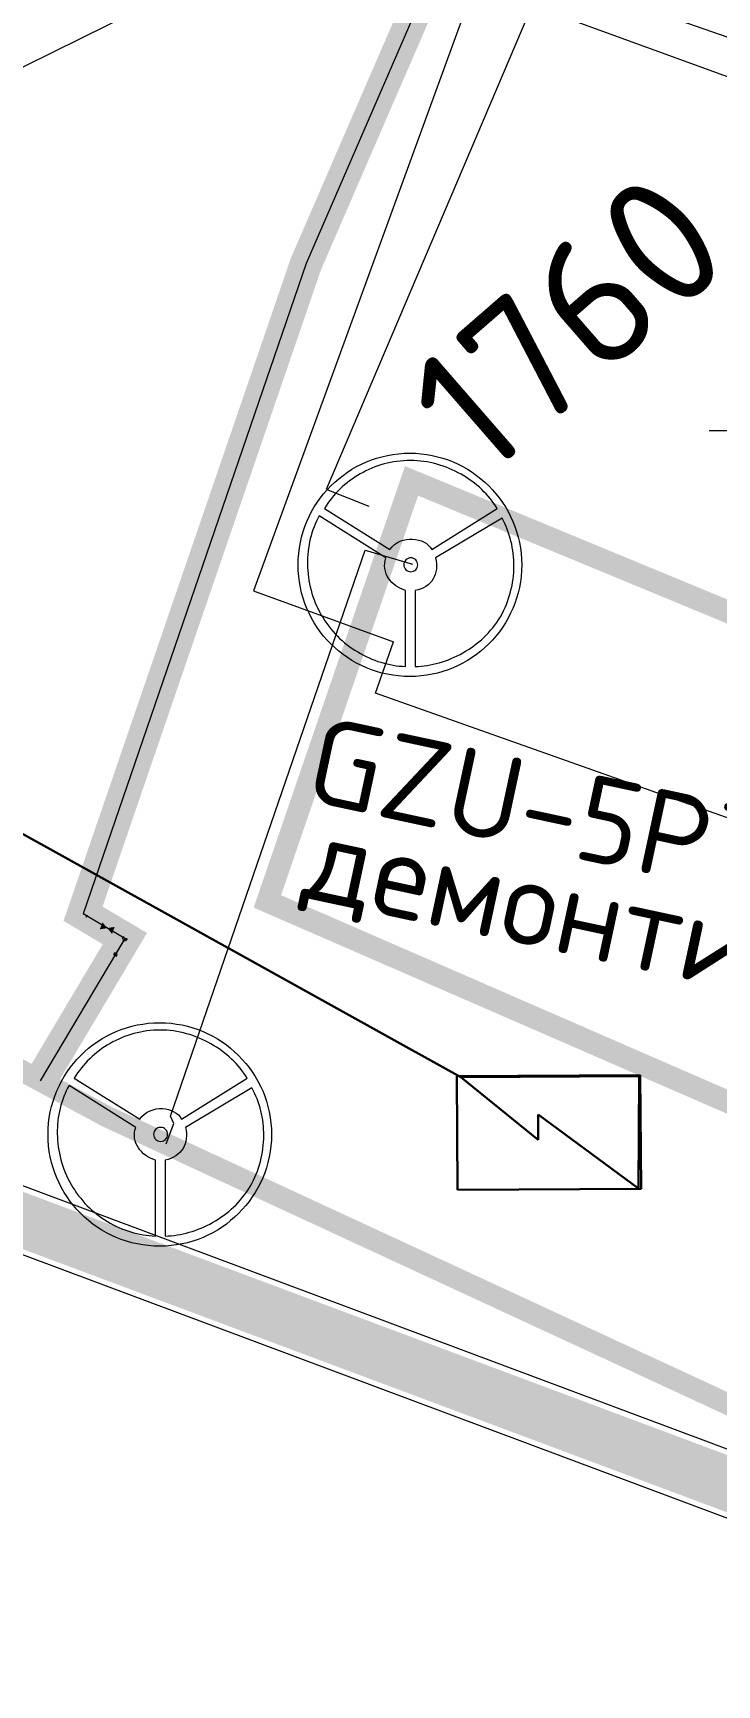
# Model space of a CAD drawing. Header units: millimetres. Extents: x 519 to 9564855, y -810 to 5021775.
# Drawn here: x 9531445 to 9531508.5, y 5000078.8 to 5000232.4 of the extents above; entities that cross this region are included whole.
import ezdxf

# ---------------------------------------------------------------- set-up
doc = ezdxf.new("R2010")
doc.units = ezdxf.units.MM
doc.header["$LTSCALE"] = 2
doc.header["$MEASUREMENT"] = 0
doc.header["$PDMODE"] = 2
doc.header["$PDSIZE"] = 5
doc.linetypes.add('1', pattern=[0])
doc.linetypes.add('DASHED', pattern=[0.75, 0.5, -0.25])
for name, color, linetype in [('COMPOUND', 3, 'Continuous'), ('FIBERGLASS', 212, 'Continuous'), ('OilColl&Flowlines', 3, 'Continuous'), ('ROAD_GROUND', 9, 'Continuous'), ('Скважины на 2013 год.', 21, '1'), ('Скважины на 2014 год', 70, 'Continuous')]:
    doc.layers.add(name, color=color, linetype=linetype)
for name, color, linetype, lineweight in [('PPLINE_GAS', 4, 'GAS_LINE', 30), ('Электро', 1, 'Continuous', 30), ('Электроснаб', 1, 'Continuous', 18), ('Электроснабжене', 1, 'Continuous', 18)]:
    doc.layers.add(name, color=color, linetype=linetype, lineweight=lineweight)
doc.styles.add('92051501$0$STANDARD', font='simplex.shx')
doc.styles.add('Elect', font='isocpeur.ttf')
doc.linetypes.add('GAS_LINE', pattern='A,0.5,-0.2,["G",92051501$0$STANDARD,S=0.1,R=0,X=-0.1,Y=-0.05],-0.05', length=0.75)

msp = doc.modelspace()

# ---------------------------------------------------------------- linework, layer by layer
at = {"layer": 'COMPOUND', "lineweight": 0, "const_width": 2}
msp.add_lwpolyline([(9531480.137, 5000190.755), (9531552.137, 5000160.955), (9531538.137, 5000120.555), (9531466.737, 5000151.655), (9531480.137, 5000190.755)], dxfattribs=at)
at = {"layer": 'COMPOUND', "lineweight": 0, "const_width": 2, "elevation": 0}
msp.add_lwpolyline([(9531480.14841, 5000190.66921), (9531552.14732, 5000160.86658), (9531538.14585, 5000120.46709), (9531466.74699, 5000151.56969), (9531480.14841, 5000190.66921)], dxfattribs=at)
at = {"layer": 'FIBERGLASS', "lineweight": 0}
for p, q in [((9531552.76012, 5000401.04821, 0), (9531470.33504, 5000210.90981, 0)), ((9531470.33504, 5000210.90981, 0), (9531449.60856, 5000150.46489, 0))]:
    msp.add_line(p, q, dxfattribs=at)
at = {"layer": 'FIBERGLASS', "lineweight": 0, "ltscale": 5}
for p, q in [((9531321.06011, 5000168.29374, 0), (9531474.36772, 5000244.22417)), ((9531474.36772, 5000244.22417), (9533085.79736, 4999682.85721))]:
    msp.add_line(p, q, dxfattribs=at)
at = {"layer": 'FIBERGLASS', "lineweight": 0, "extrusion": (-8.62e-14, -1e-16, -1)}
for p, q in [((9531453.65804, 5000148.0574, 0), (9531449.60856, 5000150.46489, 0)), ((9531449.89682, 5000150.13471, 0), (9531450.03633, 5000150.36938, 0)), ((9531453.26155, 5000148.13409, 0), (9531453.40106, 5000148.36875, 0)), ((9531453.4053, 5000148.00407, 0), (9531445.63554, 5000134.93508, 0)), ((9531453.49462, 5000148.15432, 0), (9531452.47257, 5000146.43519, 0)), ((9531453.406, 5000148.00365, 0), (9531452.66888, 5000146.76379, 0)), ((9531453.28797, 5000148.07383, 0), (9531453.52263, 5000147.93431, 0)), ((9531453.28867, 5000148.0734, 0), (9531453.52333, 5000147.93389, 0)), ((9531453.58818, 5000147.93988, 0), (9531453.72769, 5000148.17455, 0)), ((9531453.58889, 5000147.93946, 0), (9531453.7284, 5000148.17413, 0))]:
    msp.add_line(p, q, dxfattribs=at)
at = {"layer": 'FIBERGLASS', "linetype": 'DASHED', "lineweight": 0, "ltscale": 0.07, "const_width": 3, "elevation": 0}
msp.add_lwpolyline([(9531445.63554, 5000134.93508), (9531453.49473, 5000148.15449), (9531449.60856, 5000150.46489), (9531470.33504, 5000210.90981), (9531511.62837, 5000306.16539), (9531598.86686, 5000505.13692), (9531687.23701, 5000704.64662), (9531690.12365, 5000713.15835), (9531775.3157, 5001066.34806), (9531771.80796, 5001073.56077), (9531049.66614, 5001321.27015), (9531118.61306, 5001522.42529), (9531116.27538, 5001523.22654)], dxfattribs=at)
at = {"layer": 'FIBERGLASS', "lineweight": 0, "extrusion": (-8.62e-14, -1e-16, -1), "elevation": 0}
for points in [[(-9531452.43509, 5000146.69014), (-9531452.71445, 5000146.52406), (-9531452.78403, 5000146.69533), (-9531452.54937, 5000146.83484)], [(-9531452.4358, 5000146.68972), (-9531452.71516, 5000146.52364), (-9531452.78473, 5000146.69491), (-9531452.55007, 5000146.83442)]]:
    msp.add_lwpolyline(points, close=True, dxfattribs=at)
at = {"layer": 'FIBERGLASS', "lineweight": 0, "extrusion": (-8.62e-14, -1e-16, -1)}
for points in [[(-9531451.41225, 5000149.6674, 0), (-9531451.85732, 5000149.1282, 0), (-9531451.16782, 5000149.01236, 0)], [(-9531452.54681, 5000149.24405, 0), (-9531452.30239, 5000148.589, 0), (-9531451.85732, 5000149.1282, 0)]]:
    msp.add_solid(points, dxfattribs=at)
at = {"layer": 'OilColl&Flowlines', "lineweight": 0, "const_width": 2}
msp.add_lwpolyline([(9530917.659, 5000622.28257), (9531209.737, 5000519.055), (9531255.937, 5000448.855), (9531312.537, 5000429.455), (9531245.337, 5000242.755), (9531451.82079, 5000131.60558), (9531538.737, 5000091.355), (9531540.137, 5000090.455), (9531403.337, 4999707.355)], dxfattribs=at)
at = {"layer": 'OilColl&Flowlines', "lineweight": 0}
for points in [[(9531479.99378, 5000193.2913), (9531479.99378, 5000193.2913), (9531480.5235, 5000193.28091), (9531481.04284, 5000193.23937), (9531481.56217, 5000193.16666), (9531482.07112, 5000193.08357), (9531482.56968, 5000192.95893), (9531483.05786, 5000192.8239), (9531483.54603, 5000192.65771), (9531484.01343, 5000192.47075), (9531484.47045, 5000192.26302), (9531484.91708, 5000192.03451), (9531485.35332, 5000191.78523), (9531485.77918, 5000191.51517), (9531486.18426, 5000191.22435), (9531486.57895, 5000190.91274), (9531486.95287, 5000190.59076), (9531487.31641, 5000190.24799), (9531487.65917, 5000189.88446), (9531487.99154, 5000189.51054), (9531488.30315, 5000189.11584), (9531488.59397, 5000188.71076), (9531488.86403, 5000188.28491), (9531489.11331, 5000187.84866), (9531489.34182, 5000187.40204), (9531489.55994, 5000186.94502), (9531489.7469, 5000186.46723), (9531489.91309, 5000185.98944), (9531490.04811, 5000185.49088), (9531490.16237, 5000184.99232), (9531490.25585, 5000184.48337), (9531490.32855, 5000183.96403), (9531490.3701, 5000183.43431), (9531490.38049, 5000182.90459), (9531490.38049, 5000182.90459), (9531490.3701, 5000182.36448), (9531490.32855, 5000181.83476), (9531490.25585, 5000181.31542), (9531490.16237, 5000180.80647), (9531490.04811, 5000180.30791), (9531489.91309, 5000179.80935), (9531489.7469, 5000179.32118), (9531489.55994, 5000178.85377), (9531489.34182, 5000178.39676), (9531489.11331, 5000177.95013), (9531488.86403, 5000177.51389), (9531488.59397, 5000177.08803), (9531488.30315, 5000176.68295), (9531487.99154, 5000176.28826), (9531487.65917, 5000175.91433), (9531487.31641, 5000175.5508), (9531486.95287, 5000175.20804), (9531486.57895, 5000174.88605), (9531486.18426, 5000174.57445), (9531485.77918, 5000174.28362), (9531485.35332, 5000174.01357), (9531484.91708, 5000173.76429), (9531484.47045, 5000173.53578), (9531484.01343, 5000173.32804), (9531483.54603, 5000173.14108), (9531483.05786, 5000172.98528), (9531482.56968, 5000172.83987), (9531482.07112, 5000172.72561), (9531481.56217, 5000172.63213), (9531481.04284, 5000172.56981), (9531480.5235, 5000172.52827), (9531479.99378, 5000172.51788), (9531479.99378, 5000172.51788), (9531479.45367, 5000172.52827), (9531478.92395, 5000172.56981), (9531478.40461, 5000172.63213), (9531477.89566, 5000172.72561), (9531477.38671, 5000172.83987), (9531476.89854, 5000172.98528), (9531476.41036, 5000173.14108), (9531475.94296, 5000173.32804), (9531475.47556, 5000173.53578), (9531475.02893, 5000173.76429), (9531474.59269, 5000174.01357), (9531474.17722, 5000174.28362), (9531473.77214, 5000174.57445), (9531473.37744, 5000174.88605), (9531473.00352, 5000175.20804), (9531472.63999, 5000175.5508), (9531472.29722, 5000175.91433), (9531471.96485, 5000176.28826), (9531471.66364, 5000176.68295), (9531471.37281, 5000177.08803), (9531471.10275, 5000177.51389), (9531470.85347, 5000177.95013), (9531470.62496, 5000178.39676), (9531470.41723, 5000178.85377), (9531470.23027, 5000179.32118), (9531470.07447, 5000179.80935), (9531469.92905, 5000180.30791), (9531469.8148, 5000180.80647), (9531469.72132, 5000181.31542), (9531469.659, 5000181.83476), (9531469.61745, 5000182.36448), (9531469.60707, 5000182.90459), (9531469.60707, 5000182.90459), (9531469.61745, 5000183.43431), (9531469.659, 5000183.96403), (9531469.72132, 5000184.48337), (9531469.8148, 5000184.99232), (9531469.92905, 5000185.49088), (9531470.07447, 5000185.98944), (9531470.23027, 5000186.46723), (9531470.41723, 5000186.94502), (9531470.62496, 5000187.40204), (9531470.85347, 5000187.84866), (9531471.10275, 5000188.28491), (9531471.37281, 5000188.71076), (9531471.66364, 5000189.11584), (9531471.96485, 5000189.51054), (9531472.29722, 5000189.88446), (9531472.63999, 5000190.24799), (9531473.00352, 5000190.59076), (9531473.37744, 5000190.91274), (9531473.77214, 5000191.22435), (9531474.17722, 5000191.51517), (9531474.59269, 5000191.78523), (9531475.02893, 5000192.03451), (9531475.47556, 5000192.26302), (9531475.94296, 5000192.47075), (9531476.41036, 5000192.65771), (9531476.89854, 5000192.8239), (9531477.38671, 5000192.95893), (9531477.89566, 5000193.08357), (9531478.40461, 5000193.16666), (9531478.92395, 5000193.23937), (9531479.45367, 5000193.28091), (9531479.99378, 5000193.2913)], [(9531478.12417, 5000184.32757), (9531478.12417, 5000184.32757), (9531478.3319, 5000184.57685), (9531478.5708, 5000184.79497), (9531478.83047, 5000184.97155), (9531479.09013, 5000185.10657), (9531479.37057, 5000185.20005), (9531479.6614, 5000185.27276), (9531479.95223, 5000185.30392), (9531480.24306, 5000185.30392), (9531480.5235, 5000185.27276), (9531480.80394, 5000185.21044), (9531481.06361, 5000185.12735), (9531481.3025, 5000185.01309), (9531481.53101, 5000184.87807), (9531481.71797, 5000184.71188), (9531481.88416, 5000184.5353), (9531482.01919, 5000184.32757), (9531488.1058, 5000188.13949), (9531488.1058, 5000188.13949), (9531487.96038, 5000188.37839), (9531487.7942, 5000188.60689), (9531487.62801, 5000188.8354), (9531487.45144, 5000189.06391), (9531487.26447, 5000189.28203), (9531487.07751, 5000189.50015), (9531486.86978, 5000189.70789), (9531486.66205, 5000189.91562), (9531486.44392, 5000190.11297), (9531486.2258, 5000190.31032), (9531485.98691, 5000190.49728), (9531485.74801, 5000190.67385), (9531485.50912, 5000190.85042), (9531485.25984, 5000191.01661), (9531485.00017, 5000191.1828), (9531484.7405, 5000191.32821), (9531484.47045, 5000191.47363), (9531484.2004, 5000191.61904), (9531483.91995, 5000191.74368), (9531483.63951, 5000191.86832), (9531483.35907, 5000191.98258), (9531483.06824, 5000192.08644), (9531482.77742, 5000192.17992), (9531482.48659, 5000192.26302), (9531482.18537, 5000192.34611), (9531481.88416, 5000192.40843), (9531481.58294, 5000192.47075), (9531481.27134, 5000192.52268), (9531480.97013, 5000192.55384), (9531480.65853, 5000192.585), (9531480.34693, 5000192.59539), (9531480.03532, 5000192.60578), (9531480.03532, 5000192.60578), (9531479.72372, 5000192.59539), (9531479.41212, 5000192.585), (9531479.10052, 5000192.55384), (9531478.78892, 5000192.52268), (9531478.4877, 5000192.47075), (9531478.18649, 5000192.41882), (9531477.88528, 5000192.3565), (9531477.59445, 5000192.28379), (9531477.29323, 5000192.19031), (9531477.01279, 5000192.09683), (9531476.72196, 5000192.00335), (9531476.44152, 5000191.8891), (9531476.17147, 5000191.76445), (9531475.90141, 5000191.63981), (9531475.63136, 5000191.50479), (9531475.37169, 5000191.35937), (9531475.11202, 5000191.21396), (9531474.86274, 5000191.04777), (9531474.61346, 5000190.88158), (9531474.37457, 5000190.7154), (9531474.14606, 5000190.52844), (9531473.91755, 5000190.34148), (9531473.69943, 5000190.15451), (9531473.48131, 5000189.94678), (9531473.27358, 5000189.73905), (9531473.07623, 5000189.53131), (9531472.88927, 5000189.31319), (9531472.70231, 5000189.08468), (9531472.52573, 5000188.85618), (9531472.34916, 5000188.62767), (9531472.19336, 5000188.38877), (9531472.03756, 5000188.13949), (9531478.12417, 5000184.32757)], [(9531479.5887, 5000180.51565), (9531479.5887, 5000180.51565), (9531479.3498, 5000180.59874), (9531479.12129, 5000180.69222), (9531478.89279, 5000180.81686), (9531478.68505, 5000180.95189), (9531478.4877, 5000181.10769), (9531478.31113, 5000181.27388), (9531478.14494, 5000181.46084), (9531478.00992, 5000181.65819), (9531477.88528, 5000181.86592), (9531477.78141, 5000182.08404), (9531477.7087, 5000182.31255), (9531477.65677, 5000182.55144), (9531477.63599, 5000182.80072), (9531477.64638, 5000183.05), (9531477.68793, 5000183.29929), (9531477.76063, 5000183.55895), (9531471.55977, 5000187.45397), (9531471.55977, 5000187.45397), (9531471.42474, 5000187.20469), (9531471.3001, 5000186.95541), (9531471.18585, 5000186.69574), (9531471.08198, 5000186.43607), (9531470.97811, 5000186.16602), (9531470.88463, 5000185.88558), (9531470.80154, 5000185.61552), (9531470.72883, 5000185.32469), (9531470.66651, 5000185.04425), (9531470.61458, 5000184.75342), (9531470.56264, 5000184.4626), (9531470.53148, 5000184.17177), (9531470.50032, 5000183.87055), (9531470.47955, 5000183.56934), (9531470.46916, 5000183.26813), (9531470.46916, 5000182.96691), (9531470.47955, 5000182.6657), (9531470.50032, 5000182.36448), (9531470.5211, 5000182.05288), (9531470.56264, 5000181.75167), (9531470.60419, 5000181.45045), (9531470.66651, 5000181.14924), (9531470.72883, 5000180.84802), (9531470.80154, 5000180.54681), (9531470.88463, 5000180.24559), (9531470.97811, 5000179.95476), (9531471.08198, 5000179.66394), (9531471.19623, 5000179.37311), (9531471.32087, 5000179.08228), (9531471.4559, 5000178.80184), (9531471.60132, 5000178.5214), (9531471.75712, 5000178.24096), (9531471.75712, 5000178.24096), (9531471.91292, 5000177.9709), (9531472.08949, 5000177.71124), (9531472.25568, 5000177.45157), (9531472.44264, 5000177.20229), (9531472.63999, 5000176.96339), (9531472.83733, 5000176.7245), (9531473.03468, 5000176.49599), (9531473.2528, 5000176.27787), (9531473.46054, 5000176.07013), (9531473.68904, 5000175.8624), (9531473.91755, 5000175.66505), (9531474.15645, 5000175.47809), (9531474.39534, 5000175.29113), (9531474.63423, 5000175.12494), (9531474.88352, 5000174.95876), (9531475.14318, 5000174.80296), (9531475.39246, 5000174.64716), (9531475.66252, 5000174.51213), (9531475.92219, 5000174.3771), (9531476.19224, 5000174.25246), (9531476.4623, 5000174.13821), (9531476.74274, 5000174.03434), (9531477.01279, 5000173.93047), (9531477.29323, 5000173.84738), (9531477.58406, 5000173.76429), (9531477.8645, 5000173.69158), (9531478.14494, 5000173.62926), (9531478.43577, 5000173.57732), (9531478.7266, 5000173.52539), (9531479.00704, 5000173.49423), (9531479.29787, 5000173.47346), (9531479.5887, 5000173.45268), (9531479.5887, 5000180.51565)], [(9531482.38272, 5000183.55895), (9531482.38272, 5000183.55895), (9531482.44504, 5000183.2889), (9531482.4762, 5000183.01884), (9531482.4762, 5000182.75918), (9531482.45543, 5000182.5099), (9531482.41388, 5000182.26061), (9531482.35156, 5000182.02172), (9531482.25808, 5000181.8036), (9531482.15421, 5000181.59586), (9531482.01919, 5000181.39852), (9531481.853, 5000181.21156), (9531481.67642, 5000181.05576), (9531481.47908, 5000180.89996), (9531481.26096, 5000180.77531), (9531481.02206, 5000180.67145), (9531480.76239, 5000180.57797), (9531480.48195, 5000180.51565), (9531480.48195, 5000173.45268), (9531480.48195, 5000173.45268), (9531480.76239, 5000173.46307), (9531481.04284, 5000173.48384), (9531481.32328, 5000173.515), (9531481.60372, 5000173.55655), (9531481.88416, 5000173.60848), (9531482.1646, 5000173.66042), (9531482.44504, 5000173.73313), (9531482.72548, 5000173.80583), (9531483.00592, 5000173.88893), (9531483.28636, 5000173.98241), (9531483.56681, 5000174.08627), (9531483.83686, 5000174.19014), (9531484.10691, 5000174.31478), (9531484.37697, 5000174.43942), (9531484.64702, 5000174.57445), (9531484.90669, 5000174.71986), (9531485.16636, 5000174.86528), (9531485.42603, 5000175.03146), (9531485.67531, 5000175.19765), (9531485.92459, 5000175.37423), (9531486.16348, 5000175.5508), (9531486.40238, 5000175.74815), (9531486.63089, 5000175.94549), (9531486.85939, 5000176.15323), (9531487.07751, 5000176.36096), (9531487.28525, 5000176.58947), (9531487.49298, 5000176.81798), (9531487.69033, 5000177.05687), (9531487.87729, 5000177.29577), (9531488.06425, 5000177.54505), (9531488.23044, 5000177.80472), (9531488.39663, 5000178.07477), (9531488.39663, 5000178.07477), (9531488.55243, 5000178.35521), (9531488.69784, 5000178.63565), (9531488.83287, 5000178.92648), (9531488.95751, 5000179.20692), (9531489.06138, 5000179.49775), (9531489.16524, 5000179.79896), (9531489.25872, 5000180.08979), (9531489.34182, 5000180.38062), (9531489.41452, 5000180.68183), (9531489.48723, 5000180.98305), (9531489.53916, 5000181.27388), (9531489.58071, 5000181.57509), (9531489.61187, 5000181.87631), (9531489.64303, 5000182.17752), (9531489.65342, 5000182.46835), (9531489.6638, 5000182.76956), (9531489.6638, 5000183.07078), (9531489.64303, 5000183.36161), (9531489.62226, 5000183.65243), (9531489.5911, 5000183.95365), (9531489.55994, 5000184.24448), (9531489.508, 5000184.52492), (9531489.45607, 5000184.81575), (9531489.38336, 5000185.09619), (9531489.31066, 5000185.37663), (9531489.22756, 5000185.65707), (9531489.13408, 5000185.93751), (9531489.0406, 5000186.20756), (9531488.92635, 5000186.46723), (9531488.81209, 5000186.73729), (9531488.68745, 5000186.99695), (9531488.55243, 5000187.24624), (9531482.38272, 5000183.55895)], [(9531457.3228, 5000129.05763), (9531458.037, 5000130.955), (9531457.737, 5000131.655), (9531475.837, 5000184.255), (9531480.237, 5000182.955)], [(9531480.07687, 5000183.55895), (9531480.07687, 5000183.55895), (9531479.94184, 5000183.54857), (9531479.8172, 5000183.50702), (9531479.71334, 5000183.4447), (9531479.60947, 5000183.37199), (9531479.53676, 5000183.26813), (9531479.47444, 5000183.16426), (9531479.43289, 5000183.03962), (9531479.42251, 5000182.90459), (9531479.42251, 5000182.90459), (9531479.43289, 5000182.76956), (9531479.47444, 5000182.65531), (9531479.53676, 5000182.54106), (9531479.60947, 5000182.44758), (9531479.71334, 5000182.36448), (9531479.8172, 5000182.31255), (9531479.94184, 5000182.271), (9531480.07687, 5000182.26061), (9531480.07687, 5000182.26061), (9531480.2119, 5000182.271), (9531480.32615, 5000182.31255), (9531480.44041, 5000182.36448), (9531480.53389, 5000182.44758), (9531480.61698, 5000182.54106), (9531480.66891, 5000182.65531), (9531480.71046, 5000182.76956), (9531480.72085, 5000182.90459), (9531480.72085, 5000182.90459), (9531480.71046, 5000183.03962), (9531480.66891, 5000183.16426), (9531480.61698, 5000183.26813), (9531480.53389, 5000183.37199), (9531480.44041, 5000183.4447), (9531480.32615, 5000183.50702), (9531480.2119, 5000183.54857), (9531480.07687, 5000183.55895)], [(9531456.74162, 5000140.3337), (9531456.74162, 5000140.3337), (9531457.27134, 5000140.32331), (9531457.79068, 5000140.28177), (9531458.31001, 5000140.20906), (9531458.81896, 5000140.12596), (9531459.31752, 5000140.00132), (9531459.8057, 5000139.8663), (9531460.29388, 5000139.70011), (9531460.76128, 5000139.51315), (9531461.21829, 5000139.30541), (9531461.66492, 5000139.07691), (9531462.10116, 5000138.82763), (9531462.52702, 5000138.55757), (9531462.9321, 5000138.26674), (9531463.32679, 5000137.95514), (9531463.70072, 5000137.63315), (9531464.06425, 5000137.29039), (9531464.40701, 5000136.92686), (9531464.73939, 5000136.55294), (9531465.05099, 5000136.15824), (9531465.34182, 5000135.75316), (9531465.61187, 5000135.3273), (9531465.86115, 5000134.89106), (9531466.08966, 5000134.44443), (9531466.30778, 5000133.98742), (9531466.49474, 5000133.50963), (9531466.66093, 5000133.03184), (9531466.79596, 5000132.53328), (9531466.91021, 5000132.03472), (9531467.00369, 5000131.52577), (9531467.0764, 5000131.00643), (9531467.11794, 5000130.47671), (9531467.12833, 5000129.94699), (9531467.12833, 5000129.94699), (9531467.11794, 5000129.40688), (9531467.0764, 5000128.87716), (9531467.00369, 5000128.35782), (9531466.91021, 5000127.84887), (9531466.79596, 5000127.35031), (9531466.66093, 5000126.85175), (9531466.49474, 5000126.36357), (9531466.30778, 5000125.89617), (9531466.08966, 5000125.43916), (9531465.86115, 5000124.99253), (9531465.61187, 5000124.55629), (9531465.34182, 5000124.13043), (9531465.05099, 5000123.72535), (9531464.73939, 5000123.33065), (9531464.40701, 5000122.95673), (9531464.06425, 5000122.5932), (9531463.70072, 5000122.25044), (9531463.32679, 5000121.92845), (9531462.9321, 5000121.61685), (9531462.52702, 5000121.32602), (9531462.10116, 5000121.05596), (9531461.66492, 5000120.80668), (9531461.21829, 5000120.57818), (9531460.76128, 5000120.37044), (9531460.29388, 5000120.18348), (9531459.8057, 5000120.02768), (9531459.31752, 5000119.88227), (9531458.81896, 5000119.76801), (9531458.31001, 5000119.67453), (9531457.79068, 5000119.61221), (9531457.27134, 5000119.57066), (9531456.74162, 5000119.56028), (9531456.74162, 5000119.56028), (9531456.20151, 5000119.57066), (9531455.67179, 5000119.61221), (9531455.15245, 5000119.67453), (9531454.6435, 5000119.76801), (9531454.13456, 5000119.88227), (9531453.64638, 5000120.02768), (9531453.15821, 5000120.18348), (9531452.6908, 5000120.37044), (9531452.2234, 5000120.57818), (9531451.77677, 5000120.80668), (9531451.34053, 5000121.05596), (9531450.92506, 5000121.32602), (9531450.51998, 5000121.61685), (9531450.12529, 5000121.92845), (9531449.75136, 5000122.25044), (9531449.38783, 5000122.5932), (9531449.04507, 5000122.95673), (9531448.71269, 5000123.33065), (9531448.41148, 5000123.72535), (9531448.12065, 5000124.13043), (9531447.8506, 5000124.55629), (9531447.60132, 5000124.99253), (9531447.37281, 5000125.43916), (9531447.16507, 5000125.89617), (9531446.97811, 5000126.36357), (9531446.82231, 5000126.85175), (9531446.6769, 5000127.35031), (9531446.56264, 5000127.84887), (9531446.46916, 5000128.35782), (9531446.40684, 5000128.87716), (9531446.3653, 5000129.40688), (9531446.35491, 5000129.94699), (9531446.35491, 5000129.94699), (9531446.3653, 5000130.47671), (9531446.40684, 5000131.00643), (9531446.46916, 5000131.52577), (9531446.56264, 5000132.03472), (9531446.6769, 5000132.53328), (9531446.82231, 5000133.03184), (9531446.97811, 5000133.50963), (9531447.16507, 5000133.98742), (9531447.37281, 5000134.44443), (9531447.60132, 5000134.89106), (9531447.8506, 5000135.3273), (9531448.12065, 5000135.75316), (9531448.41148, 5000136.15824), (9531448.71269, 5000136.55294), (9531449.04507, 5000136.92686), (9531449.38783, 5000137.29039), (9531449.75136, 5000137.63315), (9531450.12529, 5000137.95514), (9531450.51998, 5000138.26674), (9531450.92506, 5000138.55757), (9531451.34053, 5000138.82763), (9531451.77677, 5000139.07691), (9531452.2234, 5000139.30541), (9531452.6908, 5000139.51315), (9531453.15821, 5000139.70011), (9531453.64638, 5000139.8663), (9531454.13456, 5000140.00132), (9531454.6435, 5000140.12596), (9531455.15245, 5000140.20906), (9531455.67179, 5000140.28177), (9531456.20151, 5000140.32331), (9531456.74162, 5000140.3337)], [(9531454.87201, 5000131.36997), (9531454.87201, 5000131.36997), (9531455.07975, 5000131.61925), (9531455.31864, 5000131.83737), (9531455.57831, 5000132.01394), (9531455.83798, 5000132.14897), (9531456.11842, 5000132.24245), (9531456.40925, 5000132.31516), (9531456.70007, 5000132.34632), (9531456.9909, 5000132.34632), (9531457.27134, 5000132.31516), (9531457.55178, 5000132.25284), (9531457.81145, 5000132.16974), (9531458.05035, 5000132.05549), (9531458.27885, 5000131.92046), (9531458.46581, 5000131.75428), (9531458.632, 5000131.5777), (9531458.76703, 5000131.36997), (9531464.85364, 5000135.18189), (9531464.85364, 5000135.18189), (9531464.70823, 5000135.42078), (9531464.54204, 5000135.64929), (9531464.37585, 5000135.8778), (9531464.19928, 5000136.10631), (9531464.01232, 5000136.32443), (9531463.82536, 5000136.54255), (9531463.61762, 5000136.75028), (9531463.40989, 5000136.95802), (9531463.19177, 5000137.15537), (9531462.97365, 5000137.35271), (9531462.73475, 5000137.53967), (9531462.49586, 5000137.71625), (9531462.25696, 5000137.89282), (9531462.00768, 5000138.05901), (9531461.74801, 5000138.2252), (9531461.48835, 5000138.37061), (9531461.21829, 5000138.51602), (9531460.94824, 5000138.66144), (9531460.6678, 5000138.78608), (9531460.38736, 5000138.91072), (9531460.10691, 5000139.02497), (9531459.81609, 5000139.12884), (9531459.52526, 5000139.22232), (9531459.23443, 5000139.30541), (9531458.93322, 5000139.38851), (9531458.632, 5000139.45083), (9531458.33079, 5000139.51315), (9531458.01919, 5000139.56508), (9531457.71797, 5000139.59624), (9531457.40637, 5000139.6274), (9531457.09477, 5000139.63779), (9531456.78317, 5000139.64818), (9531456.78317, 5000139.64818), (9531456.47157, 5000139.63779), (9531456.15996, 5000139.6274), (9531455.84836, 5000139.59624), (9531455.53676, 5000139.56508), (9531455.23555, 5000139.51315), (9531454.93433, 5000139.46121), (9531454.63312, 5000139.39889), (9531454.34229, 5000139.32619), (9531454.04108, 5000139.23271), (9531453.76063, 5000139.13923), (9531453.46981, 5000139.04575), (9531453.18937, 5000138.93149), (9531452.91931, 5000138.80685), (9531452.64926, 5000138.68221), (9531452.3792, 5000138.54718), (9531452.11953, 5000138.40177), (9531451.85987, 5000138.25636), (9531451.61059, 5000138.09017), (9531451.3613, 5000137.92398), (9531451.12241, 5000137.75779), (9531450.8939, 5000137.57083), (9531450.66539, 5000137.38387), (9531450.44727, 5000137.19691), (9531450.22915, 5000136.98918), (9531450.02142, 5000136.78144), (9531449.82407, 5000136.57371), (9531449.63711, 5000136.35559), (9531449.45015, 5000136.12708), (9531449.27358, 5000135.89857), (9531449.097, 5000135.67007), (9531448.9412, 5000135.43117), (9531448.7854, 5000135.18189), (9531454.87201, 5000131.36997)], [(9531456.33654, 5000127.55804), (9531456.33654, 5000127.55804), (9531456.09764, 5000127.64114), (9531455.86914, 5000127.73462), (9531455.64063, 5000127.85926), (9531455.43289, 5000127.99429), (9531455.23555, 5000128.15009), (9531455.05897, 5000128.31627), (9531454.89279, 5000128.50324), (9531454.75776, 5000128.70058), (9531454.63312, 5000128.90832), (9531454.52925, 5000129.12644), (9531454.45654, 5000129.35495), (9531454.40461, 5000129.59384), (9531454.38384, 5000129.84312), (9531454.39422, 5000130.0924), (9531454.43577, 5000130.34168), (9531454.50848, 5000130.60135), (9531448.30761, 5000134.49637), (9531448.30761, 5000134.49637), (9531448.17258, 5000134.24709), (9531448.04794, 5000133.99781), (9531447.93369, 5000133.73814), (9531447.82982, 5000133.47847), (9531447.72596, 5000133.20842), (9531447.63248, 5000132.92797), (9531447.54938, 5000132.65792), (9531447.47667, 5000132.36709), (9531447.41435, 5000132.08665), (9531447.36242, 5000131.79582), (9531447.31049, 5000131.50499), (9531447.27933, 5000131.21417), (9531447.24817, 5000130.91295), (9531447.22739, 5000130.61174), (9531447.21701, 5000130.31052), (9531447.21701, 5000130.00931), (9531447.22739, 5000129.70809), (9531447.24817, 5000129.40688), (9531447.26894, 5000129.09528), (9531447.31049, 5000128.79406), (9531447.35203, 5000128.49285), (9531447.41435, 5000128.19163), (9531447.47667, 5000127.89042), (9531447.54938, 5000127.5892), (9531447.63248, 5000127.28799), (9531447.72596, 5000126.99716), (9531447.82982, 5000126.70633), (9531447.94408, 5000126.41551), (9531448.06872, 5000126.12468), (9531448.20374, 5000125.84424), (9531448.34916, 5000125.5638), (9531448.50496, 5000125.28336), (9531448.50496, 5000125.28336), (9531448.66076, 5000125.0133), (9531448.83733, 5000124.75363), (9531449.00352, 5000124.49397), (9531449.19048, 5000124.24468), (9531449.38783, 5000124.00579), (9531449.58518, 5000123.7669), (9531449.78252, 5000123.53839), (9531450.00065, 5000123.32027), (9531450.20838, 5000123.11253), (9531450.43689, 5000122.9048), (9531450.66539, 5000122.70745), (9531450.90429, 5000122.52049), (9531451.14318, 5000122.33353), (9531451.38208, 5000122.16734), (9531451.63136, 5000122.00115), (9531451.89103, 5000121.84535), (9531452.14031, 5000121.68955), (9531452.41036, 5000121.55453), (9531452.67003, 5000121.4195), (9531452.94008, 5000121.29486), (9531453.21014, 5000121.1806), (9531453.49058, 5000121.07674), (9531453.76063, 5000120.97287), (9531454.04108, 5000120.88978), (9531454.3319, 5000120.80668), (9531454.61234, 5000120.73398), (9531454.89279, 5000120.67166), (9531455.18361, 5000120.61972), (9531455.47444, 5000120.56779), (9531455.75488, 5000120.53663), (9531456.04571, 5000120.51585), (9531456.33654, 5000120.49508), (9531456.33654, 5000127.55804)], [(9531459.13056, 5000130.60135), (9531459.13056, 5000130.60135), (9531459.19288, 5000130.3313), (9531459.22404, 5000130.06124), (9531459.22404, 5000129.80157), (9531459.20327, 5000129.55229), (9531459.16172, 5000129.30301), (9531459.0994, 5000129.06412), (9531459.00592, 5000128.846), (9531458.90206, 5000128.63826), (9531458.76703, 5000128.44092), (9531458.60084, 5000128.25395), (9531458.42427, 5000128.09815), (9531458.22692, 5000127.94235), (9531458.0088, 5000127.81771), (9531457.7699, 5000127.71385), (9531457.51024, 5000127.62036), (9531457.2298, 5000127.55804), (9531457.2298, 5000120.49508), (9531457.2298, 5000120.49508), (9531457.51024, 5000120.50547), (9531457.79068, 5000120.52624), (9531458.07112, 5000120.5574), (9531458.35156, 5000120.59895), (9531458.632, 5000120.65088), (9531458.91244, 5000120.70282), (9531459.19288, 5000120.77552), (9531459.47333, 5000120.84823), (9531459.75377, 5000120.93132), (9531460.03421, 5000121.0248), (9531460.31465, 5000121.12867), (9531460.5847, 5000121.23254), (9531460.85476, 5000121.35718), (9531461.12481, 5000121.48182), (9531461.39487, 5000121.61685), (9531461.65453, 5000121.76226), (9531461.9142, 5000121.90767), (9531462.17387, 5000122.07386), (9531462.42315, 5000122.24005), (9531462.67243, 5000122.41662), (9531462.91133, 5000122.5932), (9531463.15022, 5000122.79054), (9531463.37873, 5000122.98789), (9531463.60724, 5000123.19563), (9531463.82536, 5000123.40336), (9531464.03309, 5000123.63187), (9531464.24083, 5000123.86038), (9531464.43817, 5000124.09927), (9531464.62513, 5000124.33816), (9531464.81209, 5000124.58745), (9531464.97828, 5000124.84711), (9531465.14447, 5000125.11717), (9531465.14447, 5000125.11717), (9531465.30027, 5000125.39761), (9531465.44568, 5000125.67805), (9531465.58071, 5000125.96888), (9531465.70535, 5000126.24932), (9531465.80922, 5000126.54015), (9531465.91309, 5000126.84136), (9531466.00657, 5000127.13219), (9531466.08966, 5000127.42302), (9531466.16237, 5000127.72423), (9531466.23507, 5000128.02545), (9531466.28701, 5000128.31627), (9531466.32855, 5000128.61749), (9531466.35971, 5000128.9187), (9531466.39087, 5000129.21992), (9531466.40126, 5000129.51075), (9531466.41165, 5000129.81196), (9531466.41165, 5000130.11318), (9531466.39087, 5000130.404), (9531466.3701, 5000130.69483), (9531466.33894, 5000130.99605), (9531466.30778, 5000131.28687), (9531466.25585, 5000131.56731), (9531466.20391, 5000131.85814), (9531466.13121, 5000132.13858), (9531466.0585, 5000132.41903), (9531465.97541, 5000132.69947), (9531465.88193, 5000132.97991), (9531465.78845, 5000133.24996), (9531465.67419, 5000133.50963), (9531465.55994, 5000133.77968), (9531465.4353, 5000134.03935), (9531465.30027, 5000134.28863), (9531459.13056, 5000130.60135)], [(9531456.82471, 5000130.60135), (9531456.82471, 5000130.60135), (9531456.68969, 5000130.59096), (9531456.56505, 5000130.54942), (9531456.46118, 5000130.4871), (9531456.35731, 5000130.41439), (9531456.28461, 5000130.31052), (9531456.22228, 5000130.20666), (9531456.18074, 5000130.08202), (9531456.17035, 5000129.94699), (9531456.17035, 5000129.94699), (9531456.18074, 5000129.81196), (9531456.22228, 5000129.69771), (9531456.28461, 5000129.58345), (9531456.35731, 5000129.48997), (9531456.46118, 5000129.40688), (9531456.56505, 5000129.35495), (9531456.68969, 5000129.3134), (9531456.82471, 5000129.30301), (9531456.82471, 5000129.30301), (9531456.95974, 5000129.3134), (9531457.074, 5000129.35495), (9531457.18825, 5000129.40688), (9531457.28173, 5000129.48997), (9531457.36482, 5000129.58345), (9531457.41676, 5000129.69771), (9531457.4583, 5000129.81196), (9531457.46869, 5000129.94699), (9531457.46869, 5000129.94699), (9531457.4583, 5000130.08202), (9531457.41676, 5000130.20666), (9531457.36482, 5000130.31052), (9531457.28173, 5000130.41439), (9531457.18825, 5000130.4871), (9531457.074, 5000130.54942), (9531456.95974, 5000130.59096), (9531456.82471, 5000130.60135)]]:
    msp.add_lwpolyline(points, dxfattribs=at)
at = {"layer": 'PPLINE_GAS', "linetype": 'GAS_LINE', "lineweight": 0, "ltscale": 20}
for p, q in [((9531560.54522, 5000397.63566, 0), (9531472.20353, 5000189.92148)), ((9531476.21705, 5000188.33591), (9531472.29722, 5000189.88446))]:
    msp.add_line(p, q, dxfattribs=at)
at = {"layer": 'ROAD_GROUND', "lineweight": 0, "const_width": 5}
msp.add_lwpolyline([(9531549.80306, 5000082.40085), (9531413.47453, 5000133.3606), (9531389.9067, 5000180.9977), (9531296.84352, 5000227.14957)], dxfattribs=at)
at = {"layer": 'ROAD_GROUND', "lineweight": 0}
for points in [[(9531550.85348, 5000085.21094), (9531415.637, 5000135.755), (9531392.137, 5000183.255), (9531340.037, 5000208.255)], [(9531548.75265, 5000079.59076), (9531411.31206, 5000130.96619), (9531387.6764, 5000178.7404), (9531337.44129, 5000202.84554)]]:
    msp.add_lwpolyline(points, dxfattribs=at)
at = {"layer": 'Скважины на 2013 год.', "color": 0, "linetype": 'ByBlock', "lineweight": 0}
msp.add_lwpolyline([(9531559.61568, 5000205.28286), (9531561.15147, 5000209.49954), (9531485.98203, 5000236.87754), (9531465.44853, 5000180.50046), (9531478.4716, 5000175.75723)], dxfattribs=at)
msp.add_point((9531512.8, 5000195.4), dxfattribs=at)
at = {"layer": 'Скважины на 2014 год', "color": 0, "linetype": 'ByBlock', "lineweight": 0}
msp.add_lwpolyline([(9531559.61568, 5000205.28286), (9531572.22771, 5000200.81293), (9531552.18423, 5000144.25978), (9531476.78003, 5000170.98441)], dxfattribs=at)
at = {"layer": 'Скважины на 2014 год', "color": 0, "linetype": 'ByBlock', "lineweight": 0, "ltscale": 5}
msp.add_lwpolyline([(9531476.78003, 5000170.98441), (9531478.4716, 5000175.75723)], dxfattribs=at)
at = {"layer": 'Электро'}
for p, q in [((9531264.03292, 5000257.84175, 0), (9531484.71604, 5000135.26517, 0)), ((9531484.36046, 5000135.36085, 0), (9531501.40889, 5000135.46519, 0)), ((9531484.42516, 5000124.7885, 0), (9531484.36046, 5000135.36085, 0)), ((9531501.31164, 5000135.36674, 0), (9531484.71604, 5000135.26517, 0)), ((9531484.71604, 5000135.26517, 0), (9531491.92782, 5000129.43794, 0)), ((9531501.23795, 5000124.92427, 0), (9531501.31164, 5000135.36674, 0)), ((9531501.40889, 5000135.46519, 0), (9531501.47359, 5000124.89283, 0)), ((9531491.92782, 5000129.43794, 0), (9531491.91328, 5000131.81317, 0)), ((9531491.91328, 5000131.81317, 0), (9531501.23795, 5000124.92427, 0)), ((9531501.47359, 5000124.89283, 0), (9531484.42516, 5000124.7885, 0))]:
    msp.add_line(p, q, dxfattribs=at)
at = {"layer": 'Электроснаб', "color": 1, "linetype": 'ByBlock', "lineweight": 0}
for p, q in [((9531264.03292, 5000257.84175, 0), (9531484.71604, 5000135.26517, 0)), ((9531484.36046, 5000135.36085, 0), (9531501.40889, 5000135.46519, 0)), ((9531484.42516, 5000124.7885, 0), (9531484.36046, 5000135.36085, 0)), ((9531501.31164, 5000135.36674, 0), (9531484.71604, 5000135.26517, 0)), ((9531484.71604, 5000135.26517, 0), (9531491.92782, 5000129.43794, 0)), ((9531501.23795, 5000124.92427, 0), (9531501.31164, 5000135.36674, 0)), ((9531501.40889, 5000135.46519, 0), (9531501.47359, 5000124.89283, 0)), ((9531491.92782, 5000129.43794, 0), (9531491.91328, 5000131.81317, 0)), ((9531491.91328, 5000131.81317, 0), (9531501.23795, 5000124.92427, 0)), ((9531501.47359, 5000124.89283, 0), (9531484.42516, 5000124.7885, 0))]:
    msp.add_line(p, q, dxfattribs=at)
at = {"layer": 'Электроснабжене', "color": 1, "linetype": 'ByBlock', "lineweight": 0}
for p, q in [((9531264.03292, 5000257.84175, 0), (9531484.71604, 5000135.26517, 0)), ((9531484.36046, 5000135.36085, 0), (9531501.40889, 5000135.46519, 0)), ((9531484.42516, 5000124.7885, 0), (9531484.36046, 5000135.36085, 0)), ((9531501.31164, 5000135.36674, 0), (9531484.71604, 5000135.26517, 0)), ((9531484.71604, 5000135.26517, 0), (9531491.92782, 5000129.43794, 0)), ((9531501.23795, 5000124.92427, 0), (9531501.31164, 5000135.36674, 0)), ((9531501.40889, 5000135.46519, 0), (9531501.47359, 5000124.89283, 0)), ((9531491.92782, 5000129.43794, 0), (9531491.91328, 5000131.81317, 0)), ((9531491.91328, 5000131.81317, 0), (9531501.23795, 5000124.92427, 0)), ((9531501.47359, 5000124.89283, 0), (9531484.42516, 5000124.7885, 0))]:
    msp.add_line(p, q, dxfattribs=at)

# ---------------------------------------------------------------- texts
at = {"layer": 'COMPOUND', "lineweight": 0, "style": 'Elect'}
for s, p in [('GZU-5PTV', (9531469.99722, 5000161.05247, 0)), ('демонтирован', (9531469.74677, 5000152.04578, 0))]:
    msp.add_text(s, height=8, rotation=347.908495, dxfattribs=at).set_placement(p)
at = {"layer": 'Скважины на 2013 год.', "color": 0, "linetype": 'ByBlock', "lineweight": 0, "style": 'Elect'}
msp.add_text('1760', height=12, rotation=41, dxfattribs=at).set_placement((9531486.79603, 5000190.55781))

doc.saveas('drawing.dxf')
